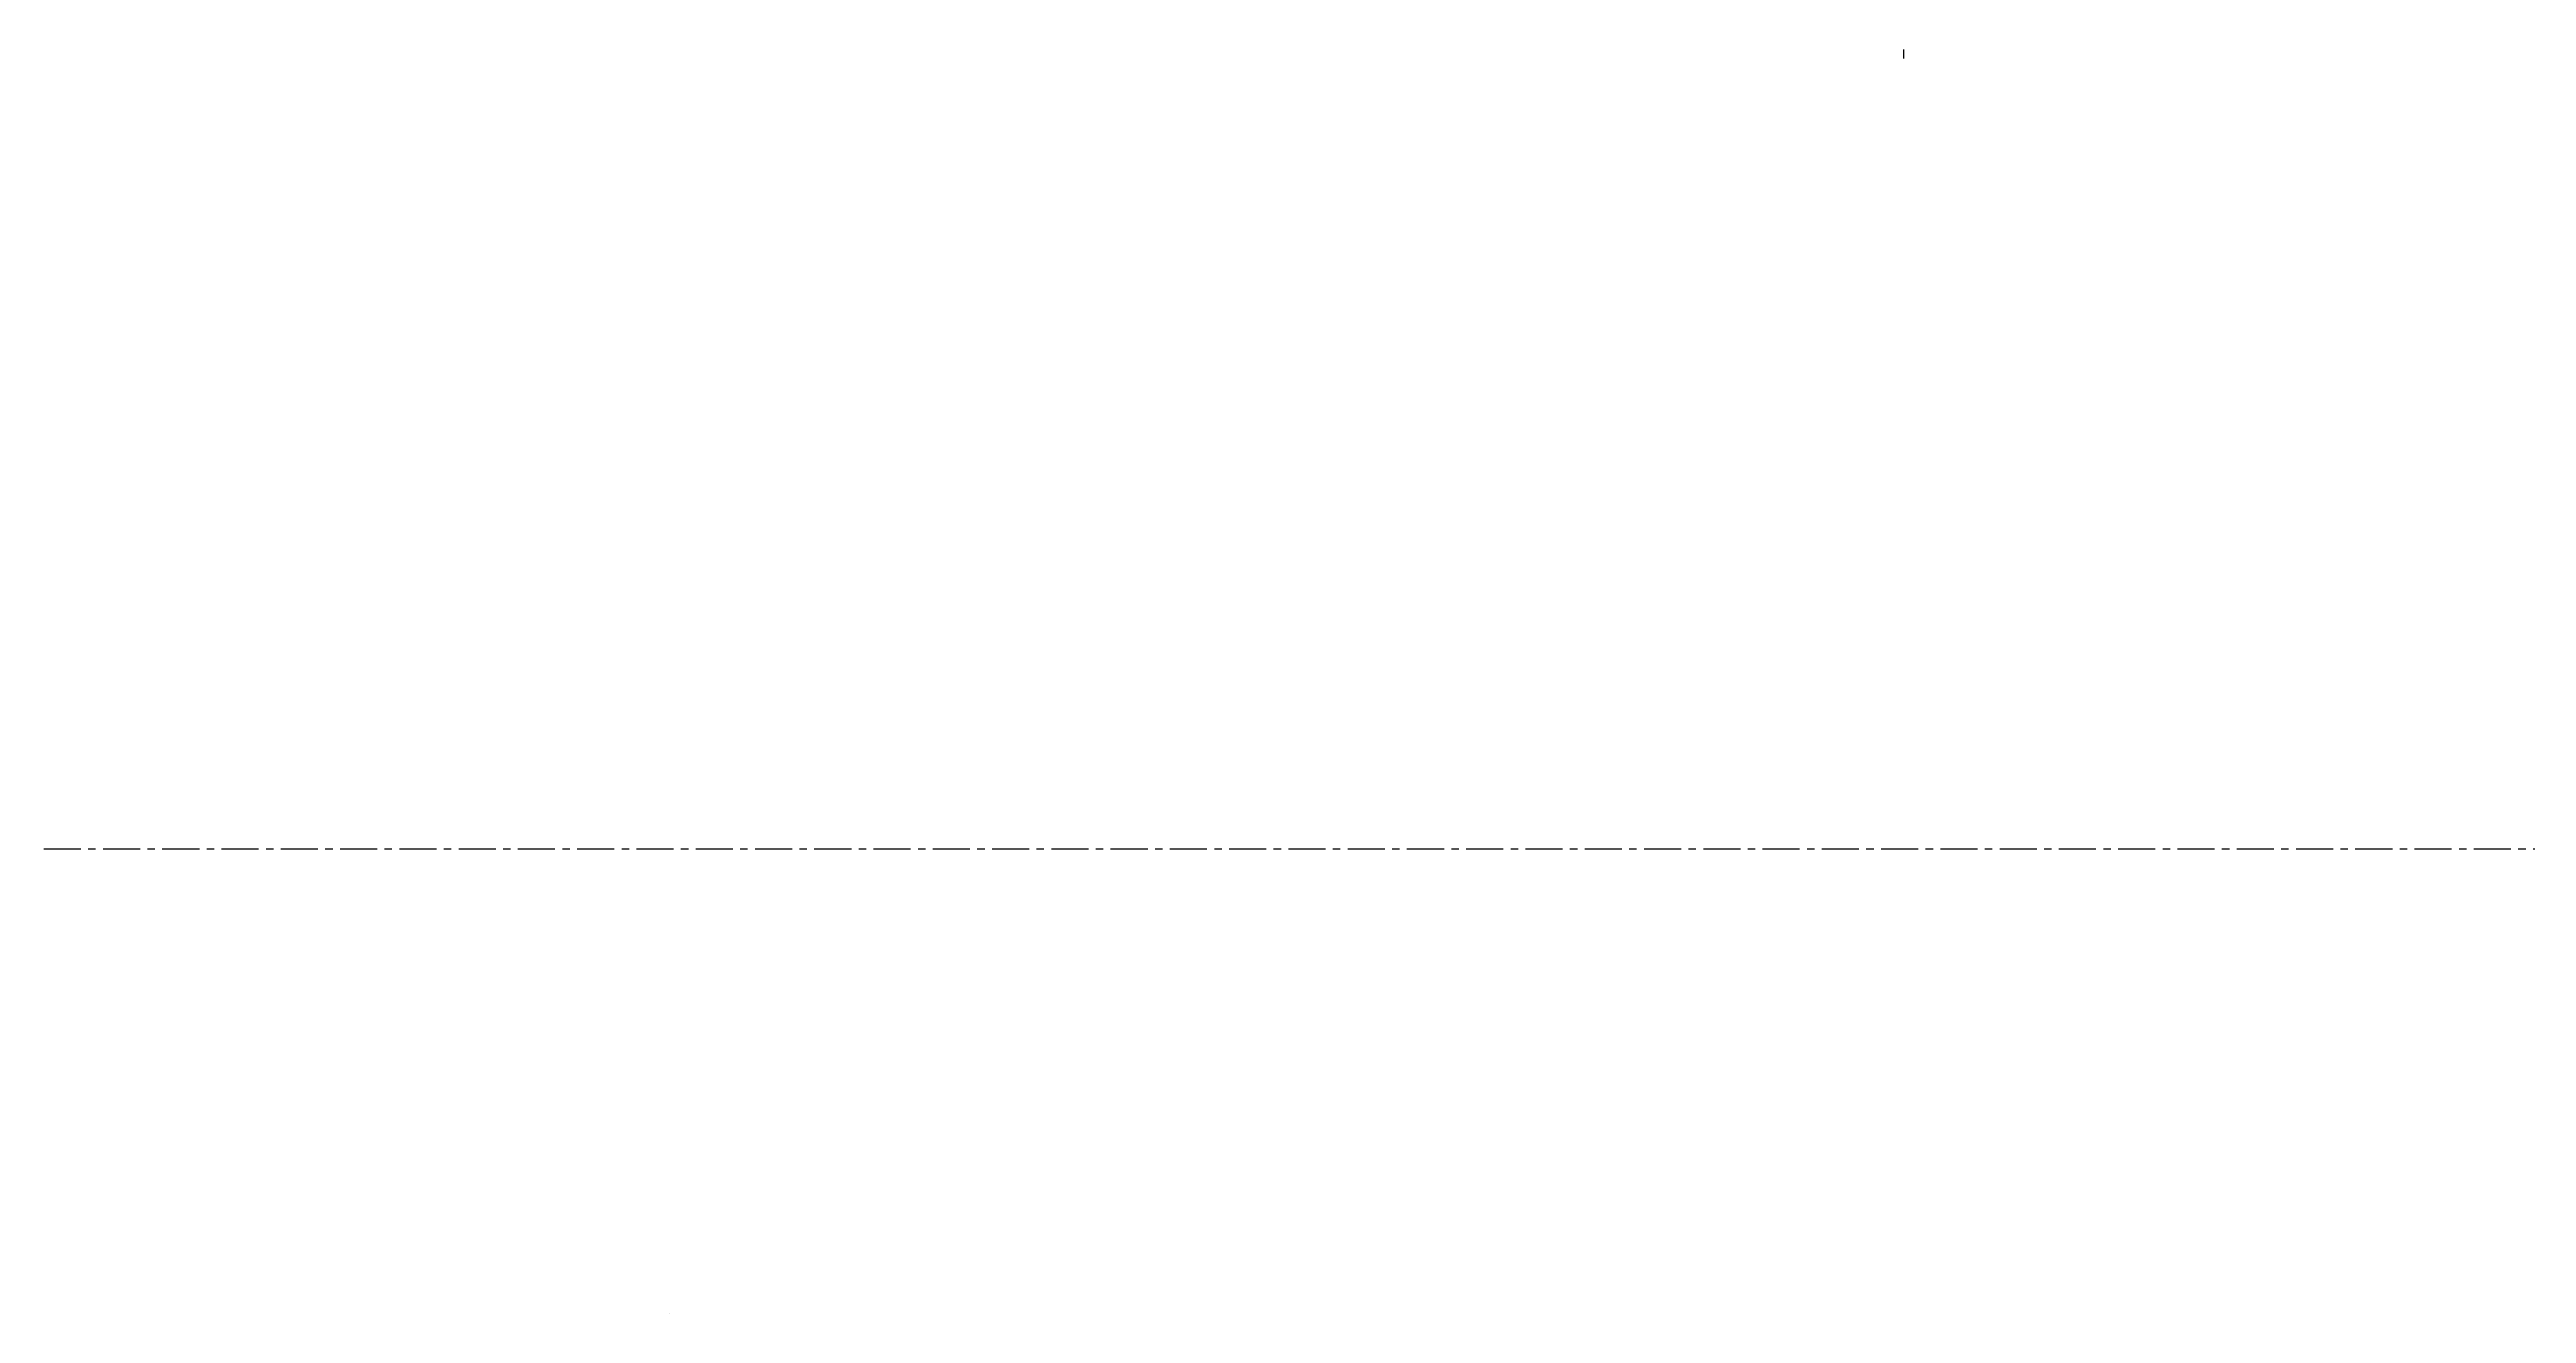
# Model space of a CAD drawing. Extents: x -662 to 7167, y -426 to 2826.
# Drawn here: x 4331 to 5167, y 1225 to 1652 of the extents above; entities that cross this region are included whole.
import ezdxf
from ezdxf.enums import TextEntityAlignment as Align

# ---------------------------------------------------------------- set-up
doc = ezdxf.new("R2010")
doc.units = 0
doc.header["$LTSCALE"] = 10
doc.linetypes.add('G02-1-PRDXXXX-E-MET-01-P01-01$0$CENTER', pattern=[2, 1.25, -0.25, 0.25, -0.25])
doc.layers.add('G02-1-PRDXXXX-E-MEQP-01-P01-01$0$EQ INST-HTpwr', color=9, linetype='Continuous')
doc.layers.add('G02-1-PRDXXXX-E-MET-01-P01-01$0$CL_CABLE TRAY INST', color=200, linetype='G02-1-PRDXXXX-E-MET-01-P01-01$0$CENTER')
doc.styles.add('G02-1-PRDXXXX-E-MEQP-01-P01-01$0$Standard', font='Franklin%20Gothic%20Medium%20Cond%20Regular.ttf')
doc.styles.add('G02-1-PRDXXXX-E-MET-01-P01-01$0$Standard', font='Franklin%20Gothic%20Medium%20Cond%20Regular.ttf')

# ---------------------------------------------------------------- blocks, each defined once
blk = doc.blocks.new('*U145')
at = {"layer": 'DEFPOINTS'}
for p, q in [((-1.5, 0), (1.5, 0)), ((0, 1.5), (0, -1.5))]:
    blk.add_line(p, q, dxfattribs=at)
at = {"layer": 'DEFPOINTS', "extrusion": (0, -1, 0), "style": 'G02-1-PRDXXXX-E-MEQP-01-P01-01$0$Standard'}
for tag, p in [('E-CIRCUIT#', (418.03, 0, -24.55)), ('E-PANEL#', (422.28, 0, -24.55)), ('E-DIMENSIONS', (426.54, 0, -24.55)), ('E-CATALOG#', (430.79, 0, -24.55)), ('E-MANUFACTURER', (435.04, 0, -24.55)), ('E-D.DESCRIPTION', (439.29, 0, -24.55)), ('E-BOM#', (443.55, 0, -24.55)), ('E-G.DESCRIPTION', (447.8, 0, -24.55)), ('E-TAG', (452.05, 0, -24.55))]:
    blk.add_attdef(tag, text='', height=2.5, rotation=270, dxfattribs=at).set_placement(p, align=Align.TOP_LEFT)

msp = doc.modelspace()

# ---------------------------------------------------------------- linework, layer by layer
at = {"layer": 'G02-1-PRDXXXX-E-MET-01-P01-01$0$CL_CABLE TRAY INST'}
for p, q in [((5981.86, 1381.72, 63.5), (2981.86, 1381.72, 63.5)), ((4540.61, 1225, 135.72), (4540.61, 1225, 2635.72))]:
    msp.add_line(p, q, dxfattribs=at)

# ---------------------------------------------------------------- block references
at = {"layer": 'G02-1-PRDXXXX-E-MEQP-01-P01-01$0$EQ INST-HTpwr', "extrusion": (-1, -2.44929e-16, 4.49928e-32)}
ref = msp.add_blockref('*U145', (-1650, 656.65, -4957), dxfattribs=dict(at, rotation=270))
ref.add_attrib('E-TAG', 'MIQ-PJB-PG-P0103-2', dxfattribs={"layer": 'DEFPOINTS', "extrusion": (-2.44929e-16, 1, 2.22045e-16), "height": 2.5, "rotation": 180, "style": 'G02-1-PRDXXXX-E-MEQP-01-P01-01$0$Standard'}).set_placement((-4957, 204.6, 1625.45), align=Align.TOP_LEFT)
ref.add_attrib('E-G.DESCRIPTION', 'MIQ POWER JUNCTION BOX and BRACKETS', dxfattribs={"layer": 'DEFPOINTS', "extrusion": (-2.44929e-16, 1, 2.22045e-16), "height": 2.5, "rotation": 180, "style": 'G02-1-PRDXXXX-E-MEQP-01-P01-01$0$Standard'}).set_placement((-4957, 208.85, 1625.45), align=Align.TOP_LEFT)
ref.add_attrib('E-BOM#', '2 & 3', dxfattribs={"layer": 'DEFPOINTS', "extrusion": (-2.44929e-16, 1, 2.22045e-16), "height": 2.5, "rotation": 180, "style": 'G02-1-PRDXXXX-E-MEQP-01-P01-01$0$Standard'}).set_placement((-4957, 213.1, 1625.45), align=Align.TOP_LEFT)
ref.add_attrib('E-D.DESCRIPTION', 'POWER KIT', dxfattribs={"layer": 'DEFPOINTS', "extrusion": (-2.44929e-16, 1, 2.22045e-16), "height": 2.5, "rotation": 180, "style": 'G02-1-PRDXXXX-E-MEQP-01-P01-01$0$Standard'}).set_placement((-4957, 217.36, 1625.45), align=Align.TOP_LEFT)
ref.add_attrib('E-MANUFACTURER', 'THERMON', dxfattribs={"layer": 'DEFPOINTS', "extrusion": (-2.44929e-16, 1, 2.22045e-16), "height": 2.5, "rotation": 180, "style": 'G02-1-PRDXXXX-E-MEQP-01-P01-01$0$Standard'}).set_placement((-4957, 221.61, 1625.45), align=Align.TOP_LEFT)
ref.add_attrib('E-CATALOG#', 'MIQ-PJBRP-TB4', dxfattribs={"layer": 'DEFPOINTS', "extrusion": (-2.44929e-16, 1, 2.22045e-16), "height": 2.5, "rotation": 180, "style": 'G02-1-PRDXXXX-E-MEQP-01-P01-01$0$Standard'}).set_placement((-4957, 225.86, 1625.45), align=Align.TOP_LEFT)
ref.add_attrib('E-DIMENSIONS', '227Hx170Wx91D', dxfattribs={"layer": 'DEFPOINTS', "extrusion": (-2.44929e-16, 1, 2.22045e-16), "height": 2.5, "rotation": 180, "style": 'G02-1-PRDXXXX-E-MEQP-01-P01-01$0$Standard'}).set_placement((-4957, 230.11, 1625.45), align=Align.TOP_LEFT)
ref.add_attrib('E-PANEL#', 'HTP-I01', dxfattribs={"layer": 'DEFPOINTS', "extrusion": (-2.44929e-16, 1, 2.22045e-16), "height": 2.5, "rotation": 180, "style": 'G02-1-PRDXXXX-E-MEQP-01-P01-01$0$Standard'}).set_placement((-4957, 234.37, 1625.45), align=Align.TOP_LEFT)
ref.add_attrib('E-CIRCUIT#', 'XX', dxfattribs={"layer": 'DEFPOINTS', "extrusion": (-2.44929e-16, 1, 2.22045e-16), "height": 2.5, "rotation": 180, "style": 'G02-1-PRDXXXX-E-MEQP-01-P01-01$0$Standard'}).set_placement((-4957, 238.62, 1625.45), align=Align.TOP_LEFT)

# ---------------------------------------------------------------- texts
at = {"layer": 'DEFPOINTS', "extrusion": (1.83697e-16, 1, -5.66554e-16), "insert": (4985.28, 1462.24, 2.75), "char_height": 0.508, "attachment_point": 3, "text_direction": (-1, 0, 0), "style": 'G02-1-PRDXXXX-E-MET-01-P01-01$0$Standard'}
msp.add_mtext_dynamic_manual_height_columns('\\A1;UNISTRUT P1000\\P1 5/8" x  1 5/8"\\P12 GAUGE', width=5.2694, gutter_width=1.25, heights=[0], dxfattribs=at)

doc.saveas('drawing.dxf')
